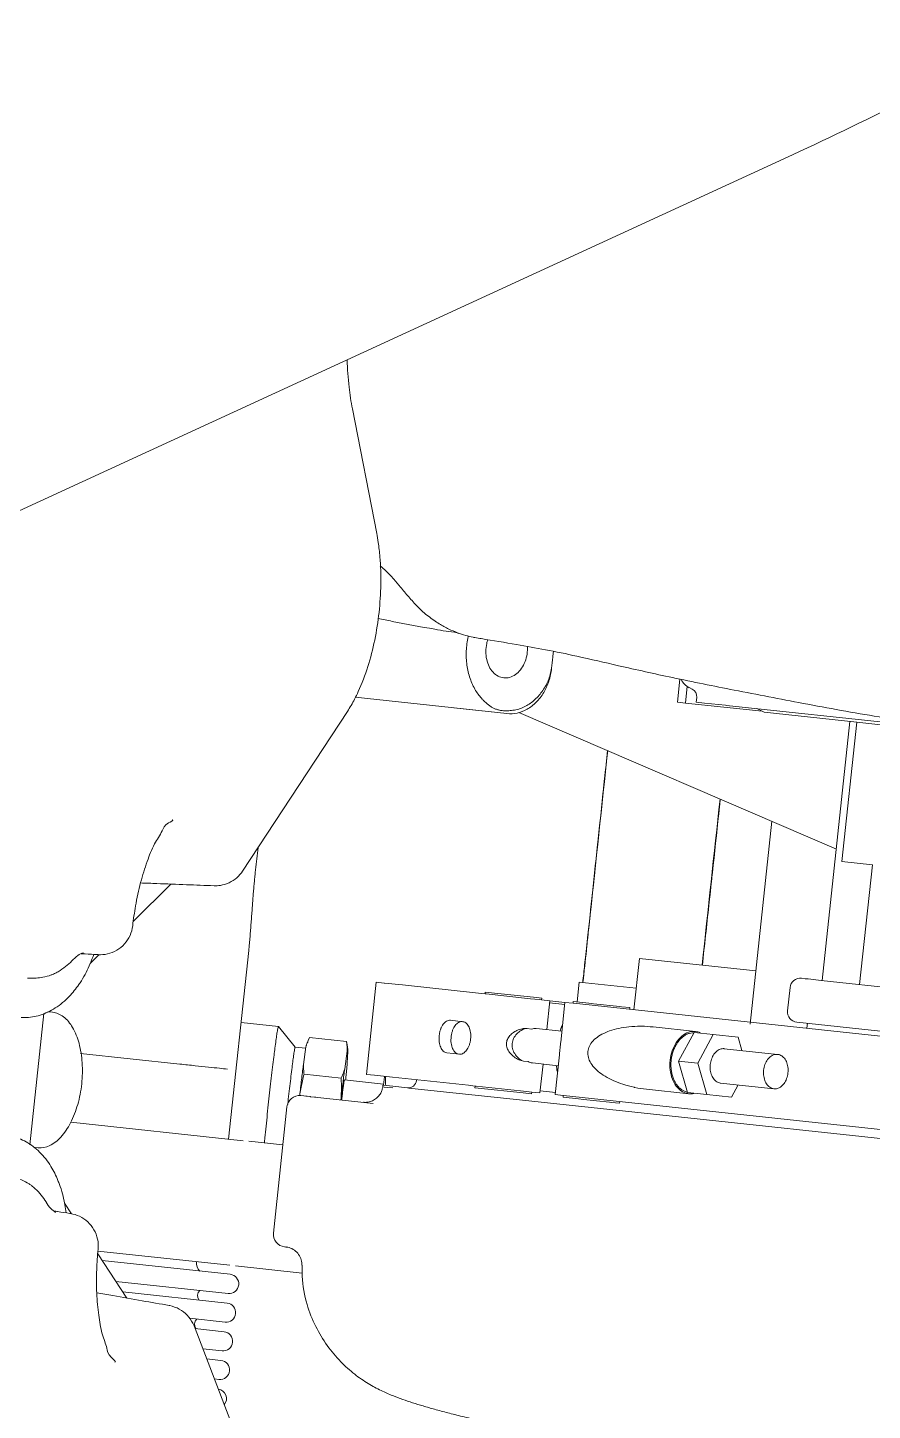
# Model space of a CAD drawing. Header units: millimetres. Extents: x 8265 to 78888, y 1905 to 34251.
# Drawn here: x 38901.5 to 38917.01, y 24266.16 to 24291.53 of the extents above; entities that cross this region are included whole.
import ezdxf

# ---------------------------------------------------------------- set-up
doc = ezdxf.new("R2010")
doc.units = ezdxf.units.MM
doc.layers.add('495_IMPIANTI_001-AM_0', color=6, linetype='Continuous', lineweight=0)

# ---------------------------------------------------------------- blocks, each defined once
blk = doc.blocks.new('gruppo elettrogeno')
at = {"layer": '495_IMPIANTI_001-AM_0'}
for p, q in [((63.473, -268.953), (65.074, -272.07)), ((64.514, -271.142), (64.598, -271.142)), ((64.514, -271.494), (64.779, -271.494)), ((64.514, -271.671), (64.87, -271.671)), ((64.514, -272.024), (65.051, -272.024)), ((64.514, -272.2), (65.174, -272.2)), ((66.357, -272.448), (66.971, -273.196)), ((64.514, -272.553), (66.443, -272.553)), ((64.514, -272.729), (66.588, -272.729)), ((64.514, -273.082), (66.878, -273.082)), ((63.202, -273.246), (64.431, -273.246)), ((64.536, -273.246), (66.973, -273.246)), ((66.282, -273.244), (66.282, -273.246)), ((63.538, -273.69), (63.539, -273.69)), ((63.574, -273.69), (63.538, -273.69)), ((63.539, -273.69), (63.566, -273.69)), ((63.804, -276.25), (63.804, -273.92)), ((67.53, -273.875), (67.678, -274.055)), ((67.822, -273.871), (67.822, -273.871)), ((68.017, -274.041), (68.017, -274.042)), ((68.311, -274.309), (68.312, -274.31)), ((68.269, -275.016), (68.322, -275.016)), ((68.425, -275.054), (68.426, -277.477)), ((63.804, -275.546), (64.431, -275.546)), ((64.536, -275.546), (67.721, -275.546)), ((64.807, -275.546), (64.807, -279.025)), ((63.32, -276.48), (62.236, -276.48)), ((62.832, -276.514), (62.832, -276.48)), ((63.294, -276.48), (63.32, -276.48)), ((63.394, -276.48), (63.32, -276.48)), ((63.402, -276.48), (63.394, -276.48)), ((63.483, -276.48), (63.402, -276.48)), ((63.402, -276.48), (63.573, -276.48)), ((63.593, -276.514), (63.593, -276.476)), ((50.216, -276.83), (56.635, -276.83)), ((58.776, -276.996), (50.367, -276.996)), ((56.635, -276.83), (59.517, -276.83)), ((57.737, -276.964), (57.89, -276.964)), ((57.737, -276.996), (57.737, -276.964)), ((57.89, -276.964), (57.925, -276.964)), ((57.925, -276.964), (58.406, -276.964)), ((58.406, -276.964), (58.497, -276.964)), ((58.497, -276.964), (58.782, -276.964)), ((58.782, -276.996), (58.776, -276.996)), ((58.782, -276.996), (58.782, -276.964)), ((58.932, -276.996), (58.782, -276.996)), ((58.932, -276.996), (58.932, -277.729)), ((59.213, -276.996), (59.363, -276.996)), ((59.213, -277.529), (59.213, -276.996)), ((59.363, -276.996), (59.363, -276.964)), ((59.363, -276.996), (59.411, -276.996)), ((59.364, -276.964), (59.517, -276.964)), ((59.411, -276.996), (59.571, -276.996)), ((59.517, -276.83), (60.975, -276.83)), ((59.517, -276.964), (60.352, -276.964)), ((59.571, -276.996), (60.388, -276.996)), ((60.352, -276.964), (60.409, -276.964)), ((60.388, -276.996), (60.409, -276.996)), ((60.409, -276.996), (60.409, -276.964)), ((60.409, -276.996), (60.532, -276.996)), ((60.532, -276.996), (61.934, -276.996)), ((60.975, -276.83), (61.617, -276.83)), ((61.49, -276.982), (61.49, -276.996)), ((61.617, -276.83), (61.642, -276.83)), ((61.642, -276.83), (61.911, -276.83)), ((62.009, -276.799), (61.911, -276.799)), ((61.911, -276.83), (62.094, -276.83)), ((61.934, -276.996), (62.268, -276.996)), ((62.07, -276.799), (62.009, -276.799)), ((62.095, -276.799), (62.07, -276.799)), ((62.806, -276.851), (62.084, -276.851)), ((62.095, -276.799), (62.094, -276.83)), ((62.096, -276.787), (62.096, -276.787)), ((62.268, -276.996), (62.269, -276.996)), ((62.269, -276.996), (62.418, -276.996)), ((62.418, -276.996), (62.418, -278.697)), ((63.556, -276.875), (62.869, -276.875)), ((65.842, -276.82), (67.676, -276.82)), ((57.272, -277.271), (56.492, -277.271)), ((58.932, -277.034), (59.213, -277.034)), ((62.788, -277.056), (62.8, -277.379)), ((62.813, -277.379), (62.825, -277.056)), ((63.575, -277.379), (63.587, -277.056)), ((55.934, -277.529), (54.948, -277.529)), ((55.607, -277.529), (55.704, -277.291)), ((55.704, -277.291), (56.163, -277.291)), ((56.163, -277.291), (56.39, -277.846)), ((56.163, -277.291), (56.517, -277.291)), ((56.517, -277.291), (56.744, -277.846)), ((59.41, -277.529), (58.932, -277.529)), ((62.827, -277.499), (62.804, -277.415)), ((62.827, -277.499), (62.844, -277.559)), ((63.531, -277.559), (63.548, -277.499)), ((63.77, -277.353), (63.576, -277.353)), ((64.116, -277.699), (63.77, -277.353)), ((68.363, -277.516), (68.269, -277.516)), ((59.49, -277.546), (59.573, -277.546)), ((60.99, -277.546), (60.758, -277.546)), ((63.531, -277.559), (62.844, -277.559)), ((64.117, -277.7), (64.116, -277.699)), ((64.117, -277.7), (64.807, -277.7)), ((56.39, -277.846), (56.163, -278.401)), ((56.39, -277.846), (56.744, -277.846)), ((56.744, -277.846), (56.517, -278.401)), ((58.932, -277.964), (58.932, -278.697)), ((55.934, -278.164), (54.948, -278.164)), ((55.704, -278.401), (55.607, -278.164)), ((59.41, -278.164), (58.932, -278.164)), ((59.213, -278.697), (59.213, -278.164)), ((59.49, -278.146), (59.573, -278.146)), ((60.758, -278.146), (60.99, -278.146)), ((68.311, -278.224), (68.312, -278.224)), ((68.634, -278.107), (68.635, -278.107)), ((56.163, -278.401), (55.704, -278.401)), ((56.163, -278.401), (56.517, -278.401)), ((57.272, -278.421), (56.492, -278.421)), ((67.53, -278.659), (67.678, -278.479)), ((68.017, -278.492), (68.017, -278.492)), ((45.896, -278.789), (54.662, -278.789)), ((58.776, -278.697), (50.367, -278.697)), ((54.463, -278.697), (54.463, -278.789)), ((55.51, -278.659), (55.51, -282.406)), ((57.66, -278.697), (57.66, -279.645)), ((57.737, -278.729), (57.737, -278.697)), ((57.737, -278.729), (57.89, -278.729)), ((57.89, -278.729), (57.925, -278.729)), ((57.925, -278.729), (58.406, -278.729)), ((58.406, -278.729), (58.497, -278.729)), ((58.497, -278.729), (58.782, -278.729)), ((58.71, -279.095), (58.71, -278.729)), ((58.782, -278.697), (58.776, -278.697)), ((58.932, -278.697), (58.782, -278.697)), ((58.782, -278.729), (58.782, -278.697)), ((58.932, -278.659), (59.213, -278.659)), ((58.932, -278.697), (59.213, -278.697)), ((59.213, -278.697), (59.363, -278.697)), ((59.363, -278.697), (59.411, -278.697)), ((59.363, -278.729), (59.363, -278.697)), ((59.363, -278.729), (59.517, -278.729)), ((59.411, -278.697), (59.571, -278.697)), ((59.517, -278.729), (60.352, -278.729)), ((59.571, -278.697), (60.388, -278.697)), ((60.352, -278.729), (60.409, -278.729)), ((60.388, -278.697), (60.409, -278.697)), ((60.409, -278.697), (60.532, -278.697)), ((60.409, -278.729), (60.409, -278.697)), ((60.532, -278.697), (61.934, -278.697)), ((61.934, -278.697), (62.268, -278.697)), ((62.268, -278.697), (62.269, -278.697)), ((62.269, -278.697), (62.418, -278.697)), ((67.822, -278.662), (67.822, -278.662)), ((54.852, -278.979), (54.852, -279.409)), ((57.66, -279.095), (58.71, -279.095)), ((66.357, -280.086), (66.971, -279.338)), ((54.296, -279.599), (52.406, -279.599)), ((53.588, -279.599), (53.588, -281.809)), ((54.277, -284.379), (54.277, -279.599)), ((54.396, -279.599), (54.296, -279.599)), ((54.539, -279.599), (54.396, -279.599)), ((54.593, -279.599), (54.539, -279.599)), ((54.662, -279.599), (54.593, -279.599)), ((55.51, -279.645), (57.66, -279.645)), ((65.567, -280.14), (65.568, -280.139)), ((65.074, -280.464), (63.473, -283.581)), ((53.588, -281.809), (54.152, -281.809)), ((54.152, -281.809), (54.152, -284.379)), ((54.277, -282.025), (60.343, -283.897)), ((60.556, -283.853), (63.359, -283.853)), ((61.535, -283.853), (60.556, -283.853)), ((54.152, -284.379), (46.282, -284.379)), ((55.86, -284.379), (54.152, -284.379)), ((55.86, -284.379), (56.003, -284.431)), ((56.43, -294.606), (73.826, -284.231)), ((56.562, -284.431), (47.464, -284.431)), ((57.318, -284.393), (55.898, -284.393)), ((56.579, -284.431), (56.562, -284.431)), ((56.969, -284.431), (56.579, -284.431)), ((57.121, -284.431), (56.969, -284.431)), ((57.121, -284.431), (57.121, -284.518)), ((57.318, -284.393), (57.465, -284.393)), ((57.318, -284.703), (57.318, -284.393)), ((57.465, -284.393), (57.465, -284.82)), ((57.221, -284.661), (57.279, -284.682)), ((59.828, -284.864), (59.828, -284.768)), ((59.829, -284.864), (59.83, -284.768)), ((61.289, -285.178), (61.289, -285.178)), ((62.039, -285.251), (62.039, -285.251)), ((62.964, -286.155), (62.964, -286.155)), ((63.286, -286.886), (63.972, -289.11))]:
    blk.add_line(p, q, dxfattribs=at)
for centre, radius, start, end in [((64.514, -270.789), 0.176, 146.5845, 267.8026), ((64.514, -271.318), 0.176, 90, 270), ((64.514, -271.847), 0.176, 90, 270), ((64.514, -272.376), 0.176, 90, 270), ((64.933, -272.112), 0.136, 319.6052, 40.3948), ((64.933, -272.641), 0.136, 319.6052, 40.3948), ((64.514, -272.906), 0.176, 90, 270), ((64.941, -273.244), 0.211, 0, 50.3202), ((63.574, -273.92), 0.23, 359.9986, 89.9983), ((63.574, -276.25), 0.23, 270.0004, 0.0001), ((61.642, -276.982), 0.152, 89.9999, 179.9994), ((54.662, -278.979), 0.19, 359.9993, 89.9993), ((54.662, -279.409), 0.19, 269.9993, 359.9993), ((57.273, -284.518), 0.152, 179.9994, 249.9993), ((57.175, -284.967), 0.304, 29.8795, 69.9993)]:
    blk.add_arc(centre, radius, start, end, dxfattribs=at)
for points, start_tangent, end_tangent in [([(62.849, -272.297), (62.604, -271.973), (62.321, -271.701), (62.046, -271.503), (61.78, -271.359), (61.53, -271.256), (61.312, -271.187), (61.12, -271.137), (60.932, -271.095), (60.736, -271.057), (60.518, -271.02), (60.273, -270.981), (59.999, -270.942), (59.694, -270.902), (59.357, -270.863), (58.988, -270.824), (58.587, -270.788), (58.155, -270.754), (57.691, -270.722), (57.192, -270.693), (56.658, -270.666), (56.09, -270.641), (55.485, -270.615), (54.845, -270.587), (54.17, -270.557), (53.464, -270.521), (52.728, -270.48), (51.967, -270.432), (51.792, -270.42)], (-0.53757, 0.843219), (-0.997716, 0.067556)), ([(66.451, -271.255), (66.447, -271.255), (66.524, -271.336), (66.623, -271.494), (66.733, -271.744), (66.834, -272.078), (66.913, -272.475), (66.961, -272.91), (66.975, -273.282)], (-0.999684, 0.025142), (0.00599, -0.999982)), ([(65.074, -272.069), (65.102, -272.117), (65.22, -272.253), (65.376, -272.349), (65.556, -272.393), (65.567, -272.394)], (0.455499, -0.890236), (0.997681, -0.068067)), ([(63.22, -273.389), (63.195, -273.189), (63.051, -272.682), (62.849, -272.297)], (-0.085594, 0.99633), (-0.537484, 0.843274)), ([(65.567, -272.394), (66.071, -272.428), (66.618, -272.466), (66.914, -272.486)], (0.997689, -0.067942), (0.997635, -0.068731)), ([(63.539, -273.69), (63.44, -273.671), (63.343, -273.617), (63.27, -273.534), (63.228, -273.433), (63.221, -273.389)], (-0.999374, 0.035369), (-0.085709, 0.99632)), ([(66.975, -273.282), (67.004, -273.465), (67.088, -273.629), (67.217, -273.76), (67.38, -273.846), (67.545, -273.878)], (0.005833, -0.999983), (0.998797, -0.049043)), ([(63.55, -273.69), (63.539, -273.69)], (-1, 0.000014), (-0.999374, 0.035369)), ([(67.545, -273.878), (67.559, -273.879)], (0.998806, -0.048849), (0.998806, -0.048849)), ([(67.559, -273.879), (67.788, -273.89)], (0.998806, -0.048849), (0.998806, -0.048856)), ([(67.676, -274.055), (67.668, -274.029), (67.631, -273.884)], (-0.287968, 0.95764), (-0.21724, 0.976118)), ([(67.788, -273.89), (67.821, -273.891)], (0.998806, -0.048856), (0.998806, -0.048857)), ([(67.821, -273.891), (67.862, -273.893)], (0.998806, -0.048857), (0.998806, -0.048858)), ([(67.822, -273.871), (67.917, -273.932), (68.017, -274.041)], (0.913953, -0.40582), (0.60938, -0.792878)), ([(67.806, -274.39), (67.676, -274.055)], (-0.441815, 0.897106), (-0.287968, 0.95764)), ([(68.017, -274.042), (68.118, -274.157), (68.242, -274.263), (68.311, -274.309)], (0.614315, -0.789061), (0.852837, -0.522176)), ([(67.843, -274.46), (67.806, -274.39)], (-0.477353, 0.878712), (-0.441815, 0.897106)), ([(68.831, -275.175), (68.779, -275.172), (68.499, -275.099), (68.233, -274.939), (67.998, -274.699), (67.843, -274.46)], (-0.99894, 0.046036), (-0.477353, 0.878712)), ([(68.312, -274.31), (68.362, -274.338), (68.508, -274.397), (68.634, -274.426)], (0.85353, -0.521043), (0.985573, -0.16925)), ([(68.269, -277.516), (68.061, -277.455), (67.874, -277.278), (67.725, -277.001), (67.63, -276.653), (67.597, -276.266), (67.63, -275.88), (67.725, -275.532), (67.874, -275.255), (68.061, -275.077), (68.269, -275.016)], (-1, 0), (1, 0)), ([(68.347, -275.014), (68.322, -275.016)], (-0.989677, -0.143313), (-1, 0)), ([(64.146, -275.546), (64.147, -275.64), (64.148, -275.855), (64.149, -276.078), (64.149, -276.304), (64.148, -276.527), (64.147, -276.742), (64.145, -276.945), (64.142, -277.132), (64.139, -277.266)], (0.010048, -0.99995), (-0.020818, -0.999783)), ([(62.112, -276.697), (62.129, -276.664), (62.173, -276.597), (62.236, -276.539), (62.274, -276.517)], (0.318229, 0.948014), (0.889159, 0.457597)), ([(62.274, -276.517), (62.315, -276.499)], (0.889159, 0.457597), (0.942844, 0.333236)), ([(62.315, -276.499), (62.359, -276.487), (62.404, -276.481), (62.417, -276.481)], (0.942844, 0.333236), (0.999737, 0.022925)), ([(62.806, -276.851), (62.809, -276.84), (62.812, -276.807), (62.814, -276.752), (62.816, -276.679), (62.818, -276.589), (62.819, -276.485), (62.819, -276.48)], (1, 0), (0.010781, 0.999942)), ([(62.825, -277.056), (62.827, -276.936), (62.829, -276.805), (62.831, -276.664), (62.832, -276.514)], (0.020989, 0.99978), (0.005781, 0.999983)), ([(62.869, -276.875), (62.854, -276.753), (62.841, -276.634), (62.832, -276.514)], (-0.132759, 0.991148), (-0.070343, 0.997523)), ([(63.556, -276.875), (63.571, -276.753), (63.584, -276.634), (63.593, -276.514)], (0.132759, 0.991148), (0.070343, 0.997523)), ([(63.593, -276.514), (63.592, -276.664), (63.591, -276.805), (63.589, -276.936), (63.587, -277.056)], (-0.005781, -0.999983), (-0.020989, -0.99978)), ([(63.795, -276.295), (63.795, -276.393), (63.793, -276.588), (63.792, -276.772), (63.789, -276.938), (63.786, -277.081), (63.783, -277.197), (63.779, -277.283), (63.775, -277.335), (63.77, -277.353)], (-0.001892, -0.999998), (-1, 0)), ([(62.096, -276.787), (62.1, -276.762)], (0.207812, 0.978169), (0.132402, 0.991196)), ([(62.1, -276.762), (62.104, -276.731)], (0.132402, 0.991196), (0.169006, 0.985615)), ([(62.104, -276.731), (62.112, -276.697)], (0.169006, 0.985615), (0.318229, 0.948014)), ([(62.071, -276.996), (62.07, -276.994), (62.059, -276.914), (62.042, -276.833)], (-0.109045, 0.994037), (-0.225252, 0.974301)), ([(62.084, -276.851), (62.082, -276.947), (62.081, -276.996)], (-0.015637, -0.999878), (-0.022233, -0.999753)), ([(62.084, -276.83), (62.084, -276.851)], (-0.014884, -0.999889), (-0.015637, -0.999878)), ([(62.785, -276.851), (62.786, -276.936), (62.788, -277.056)], (0.013506, -0.999909), (0.020989, -0.99978)), ([(62.825, -277.056), (62.837, -276.996), (62.852, -276.936), (62.869, -276.875)], (0.174987, 0.984571), (0.291369, 0.956611)), ([(63.587, -277.056), (63.579, -276.996), (63.569, -276.936), (63.556, -276.875)], (-0.103775, 0.994601), (-0.225252, 0.974301)), ([(64.962, -276.819), (65.112, -276.82), (65.312, -276.82), (65.558, -276.82), (65.842, -276.82)], (0.999976, -0.006985), (1, -0.0001)), ([(56.492, -277.271), (56.401, -277.286)], (-1, -0.000001), (-0.951712, -0.306994)), ([(56.497, -277.272), (56.492, -277.271)], (-0.999807, 0.019623), (-1, 0.000022)), ([(56.52, -277.273), (56.497, -277.272)], (-0.994856, 0.101298), (-0.999807, 0.019623)), ([(56.52, -278.42), (56.618, -278.393), (56.731, -278.312), (56.821, -278.184), (56.879, -278.024), (56.899, -277.846), (56.879, -277.669), (56.821, -277.509), (56.731, -277.381), (56.618, -277.3), (56.52, -277.273)], (0.994861, 0.101248), (-0.994856, 0.101298)), ([(57.491, -277.282), (57.272, -277.271)], (-0.995243, 0.097419), (-1, 0.000008)), ([(64.139, -277.266), (64.139, -277.297), (64.135, -277.438), (64.131, -277.55), (64.126, -277.633), (64.122, -277.683), (64.117, -277.7)], (-0.020818, -0.999783), (-0.999975, -0.007014)), ([(54.94, -277.529), (54.871, -277.548), (54.803, -277.603), (54.753, -277.688), (54.727, -277.791)], (-0.998747, -0.050044), (-0.123677, -0.992322)), ([(54.948, -277.529), (54.94, -277.529)], (-1, -0.000001), (-0.998747, -0.050044)), ([(55.024, -277.548), (54.948, -277.529)], (-0.890894, 0.454212), (-1, 0.000022)), ([(55.934, -277.529), (55.952, -277.53), (55.989, -277.539), (56.024, -277.556), (56.056, -277.581), (56.086, -277.613), (56.111, -277.651), (56.131, -277.695), (56.146, -277.743), (56.155, -277.794), (56.158, -277.846)], (1, -0.000001), (-0.000011, -1)), ([(56.52, -277.298), (56.547, -277.302), (56.602, -277.319), (56.654, -277.346), (56.702, -277.384), (56.747, -277.431), (56.786, -277.486), (56.819, -277.549), (56.846, -277.618), (56.865, -277.692), (56.877, -277.768), (56.881, -277.846), (56.877, -277.925), (56.865, -278.001), (56.846, -278.075), (56.819, -278.144), (56.786, -278.207), (56.747, -278.262), (56.702, -278.309), (56.654, -278.347), (56.602, -278.374), (56.547, -278.391), (56.52, -278.395)], (0.994774, -0.102101), (-0.994777, -0.10207)), ([(57.506, -277.284), (57.491, -277.282)], (-0.994583, 0.10395), (-0.995243, 0.097419)), ([(57.507, -278.409), (57.716, -278.377), (57.901, -278.327), (58.061, -278.264), (58.195, -278.187), (58.303, -278.098), (58.378, -277.998), (58.414, -277.894), (58.413, -277.792), (58.375, -277.689), (58.299, -277.591), (58.191, -277.503), (58.057, -277.428), (57.898, -277.365), (57.714, -277.316), (57.506, -277.284)], (0.99453, 0.10445), (-0.994583, 0.10395)), ([(58.934, -277.413), (58.955, -277.479), (58.963, -277.529)], (0.394205, -0.919023), (0.097424, -0.995243)), ([(59.49, -277.546), (59.448, -277.533), (59.41, -277.529)], (-0.920746, 0.390164), (-1, 0.000022)), ([(62.8, -277.379), (62.803, -277.409), (62.805, -277.415)], (0.08028, -0.996772), (0.264179, -0.964474)), ([(62.805, -277.415), (62.806, -277.419), (62.81, -277.409), (62.813, -277.379)], (0.264179, -0.964474), (0.080279, 0.996772)), ([(62.844, -277.559), (62.831, -277.498), (62.821, -277.439), (62.813, -277.379)], (-0.225252, 0.974301), (-0.103775, 0.994601)), ([(63.548, -277.499), (63.548, -277.498), (63.563, -277.439), (63.575, -277.379)], (0.258025, 0.966138), (0.174987, 0.984571)), ([(63.57, -277.415), (63.572, -277.409), (63.575, -277.379)], (0.263343, 0.964702), (0.080279, 0.996772)), ([(67.843, -278.073), (67.995, -277.838), (68.228, -277.599), (68.491, -277.438), (68.77, -277.363), (68.831, -277.358)], (0.47775, 0.878496), (0.99894, 0.046029)), ([(68.322, -277.516), (68.349, -277.518)], (1, 0), (0.988817, -0.149134)), ([(55.169, -277.791), (55.142, -277.688), (55.092, -277.603), (55.024, -277.548)], (-0.123655, 0.992325), (-0.890894, 0.454212)), ([(58.932, -277.964), (58.932, -277.89), (58.932, -277.81), (58.932, -277.731), (58.932, -277.729)], (-0.000051, 1), (0.000203, 1)), ([(59.573, -277.546), (59.664, -277.561), (59.755, -277.602), (59.832, -277.661), (59.888, -277.731), (59.918, -277.81), (59.917, -277.89), (59.885, -277.966), (59.829, -278.034), (59.754, -278.092), (59.664, -278.132)], (1, -0.000017), (-0.956005, -0.293352)), ([(59.665, -277.584), (59.607, -277.551)], (-0.817656, 0.575707), (-0.91285, 0.408295)), ([(59.665, -278.109), (59.679, -278.099), (59.75, -278.027), (59.799, -277.941), (59.817, -277.846), (59.8, -277.753), (59.751, -277.666), (59.68, -277.595), (59.665, -277.584)], (0.817616, 0.575765), (-0.817656, 0.575707)), ([(60.758, -277.546), (60.69, -277.57), (60.662, -277.597), (60.637, -277.632), (60.616, -277.674), (60.599, -277.724), (60.588, -277.781), (60.584, -277.841), (60.587, -277.902), (60.598, -277.962), (60.614, -278.014), (60.635, -278.058), (60.66, -278.094), (60.689, -278.122), (60.722, -278.14), (60.758, -278.146)], (-1, -0.000024), (1, -0.000003)), ([(60.839, -277.571), (60.806, -277.553), (60.77, -277.546)], (-0.801449, 0.598063), (-1, 0.000003)), ([(60.838, -278.123), (60.866, -278.096), (60.891, -278.061), (60.912, -278.019), (60.929, -277.969), (60.94, -277.911), (60.944, -277.852), (60.941, -277.791), (60.931, -277.731), (60.914, -277.679), (60.893, -277.635), (60.868, -277.599), (60.839, -277.571)], (0.811588, 0.58423), (-0.801449, 0.598063)), ([(60.99, -278.146), (61.058, -278.123), (61.087, -278.096), (61.112, -278.061), (61.133, -278.019), (61.149, -277.969), (61.16, -277.911), (61.164, -277.852), (61.161, -277.791), (61.151, -277.731), (61.135, -277.679), (61.113, -277.635), (61.088, -277.599), (61.059, -277.571), (61.027, -277.553), (60.99, -277.546)], (1, 0.000024), (-1, 0.000003)), ([(54.727, -277.791), (54.727, -277.902)], (-0.123677, -0.992322), (0.123655, -0.992325)), ([(54.727, -277.902), (54.753, -278.005), (54.803, -278.09), (54.871, -278.145), (54.94, -278.164)], (0.123655, -0.992325), (0.998747, -0.050051)), ([(55.024, -278.145), (55.092, -278.09), (55.142, -278.005), (55.169, -277.902)], (0.890912, 0.454177), (0.123677, 0.992322)), ([(55.169, -277.902), (55.169, -277.791)], (0.123677, 0.992322), (-0.123655, 0.992325)), ([(56.158, -277.846), (56.155, -277.899), (56.146, -277.95), (56.131, -277.998), (56.111, -278.041), (56.086, -278.08), (56.056, -278.112), (56.024, -278.137), (55.989, -278.154), (55.952, -278.163), (55.934, -278.164)], (-0.000011, -1), (-1, 0.000001)), ([(54.94, -278.164), (54.948, -278.164)], (0.998747, -0.050051), (1, -0.000022)), ([(54.948, -278.164), (55.024, -278.145)], (1, 0.000001), (0.890912, 0.454177)), ([(58.963, -278.164), (58.955, -278.214), (58.934, -278.28)], (-0.097492, -0.995236), (-0.394241, -0.919007)), ([(59.41, -278.164), (59.448, -278.16), (59.49, -278.146)], (1, -0.000002), (0.920759, 0.390131)), ([(59.664, -278.132), (59.573, -278.146)], (-0.956005, -0.293352), (-1, 0)), ([(59.607, -278.142), (59.665, -278.109)], (0.912756, 0.408506), (0.817616, 0.575765)), ([(60.77, -278.146), (60.838, -278.123)], (1, 0.000024), (0.811588, 0.58423)), ([(67.676, -278.478), (67.805, -278.146)], (0.288029, 0.957622), (0.440673, 0.897668)), ([(67.805, -278.146), (67.843, -278.073)], (0.440673, 0.897668), (0.47775, 0.878496)), ([(68.311, -278.224), (68.246, -278.267), (68.121, -278.374), (68.017, -278.492)], (-0.852846, -0.522162), (-0.614309, -0.789065)), ([(68.634, -278.107), (68.514, -278.135), (68.368, -278.193), (68.312, -278.224)], (-0.985577, -0.169226), (-0.85357, -0.520978)), ([(68.739, -278.094), (68.687, -278.099), (68.635, -278.107)], (-0.996114, -0.088078), (-0.985627, -0.168939)), ([(68.791, -278.09), (68.739, -278.094)], (-0.998879, -0.047336), (-0.996114, -0.088078)), ([(56.401, -278.407), (56.492, -278.421)], (0.95176, -0.306844), (1, -0.000022)), ([(56.492, -278.421), (56.497, -278.421)], (1, 0.000001), (0.999808, 0.0196)), ([(56.497, -278.421), (56.52, -278.42)], (0.999808, 0.0196), (0.994861, 0.101248)), ([(57.272, -278.421), (57.491, -278.411)], (1, -0.000001), (0.995243, 0.097421)), ([(57.491, -278.411), (57.507, -278.409)], (0.995243, 0.097421), (0.99453, 0.10445)), ([(67.631, -278.649), (67.668, -278.505), (67.676, -278.478)], (0.217236, 0.976119), (0.288029, 0.957622)), ([(68.017, -278.492), (67.917, -278.601), (67.822, -278.663)], (-0.609135, -0.793066), (-0.913453, -0.406945)), ([(66.975, -279.251), (67.004, -279.069), (67.088, -278.904), (67.217, -278.773), (67.38, -278.687), (67.545, -278.656)], (0.005833, 0.999983), (0.998797, 0.049043)), ([(67.559, -278.655), (67.545, -278.656)], (-0.998806, -0.048849), (-0.998806, -0.048849)), ([(67.788, -278.644), (67.559, -278.655)], (-0.998806, -0.048856), (-0.998806, -0.048849)), ([(67.821, -278.642), (67.788, -278.644)], (-0.998806, -0.048857), (-0.998806, -0.048856)), ([(67.862, -278.64), (67.821, -278.642)], (-0.998806, -0.048858), (-0.998806, -0.048857)), ([(64.807, -279.025), (64.807, -279.026)], (0.000012, -1), (0.000062, -1)), ([(64.807, -279.026), (64.807, -279.034)], (0.000062, -1), (0.000908, -1)), ([(64.807, -279.034), (64.807, -279.036)], (0.000908, -1), (0.001123, -0.999999)), ([(64.807, -279.036), (64.808, -279.124), (64.81, -279.247), (64.813, -279.375), (64.817, -279.504), (64.821, -279.631), (64.825, -279.755), (64.829, -279.875), (64.833, -279.992), (64.836, -280.105), (64.838, -280.214), (64.84, -280.319), (64.841, -280.423), (64.841, -280.524), (64.841, -280.626), (64.84, -280.729), (64.838, -280.834), (64.836, -280.927)], (0.001123, -0.999999), (-0.023068, -0.999734)), ([(58.646, -283.373), (58.645, -282.36), (58.646, -279.42), (58.648, -279.095)], (-0.000262, 1), (0.006903, 0.999976)), ([(58.643, -283.373), (58.643, -280.297), (58.642, -279.095)], (0.000111, 1), (-0.00056, 1)), ([(58.645, -283.373), (58.645, -281.245), (58.645, -280.745), (58.645, -279.095)], (-0.000025, 1), (-0.000525, 1)), ([(66.975, -279.251), (66.961, -279.617), (66.914, -280.053), (66.835, -280.452), (66.734, -280.786), (66.624, -281.037), (66.524, -281.196), (66.454, -281.27)], (-0.00601, -0.999982), (0.761499, -0.648166)), ([(56.499, -279.645), (56.495, -280.541), (56.494, -282.71)], (-0.003865, -0.999993), (0.000979, -1)), ([(56.496, -279.645), (56.495, -280.745), (56.495, -281.245), (56.495, -282.71)], (0.000026, -1), (0.00003, -1)), ([(56.499, -279.645), (56.498, -282.71)], (0.001013, -0.999999), (-0.000821, -1)), ([(66.914, -280.047), (66.618, -280.068), (66.071, -280.105), (65.567, -280.14)], (-0.997635, -0.068731), (-0.997689, -0.067942)), ([(65.074, -280.464), (65.168, -280.33), (65.298, -280.225), (65.453, -280.158), (65.568, -280.139)], (0.457043, 0.889444), (0.997762, 0.06687)), ([(63.473, -283.58), (63.366, -283.819)], (-0.457498, -0.889211), (-0.365601, -0.930772)), ([(60.556, -283.853), (60.372, -283.882)], (-1, 0), (-0.951766, -0.306826)), ([(63.366, -283.819), (63.313, -283.964), (63.188, -284.437), (63.114, -284.936), (63.089, -285.449), (63.111, -285.962), (63.181, -286.464), (63.24, -286.725)], (-0.365601, -0.930772), (0.251911, -0.96775)), ([(60.372, -283.882), (60.197, -283.97), (60.044, -284.115), (59.926, -284.307), (59.853, -284.53), (59.828, -284.768)], (-0.951766, -0.306826), (-0.000011, -1)), ([(59.83, -284.768), (59.842, -284.649), (59.869, -284.532), (59.961, -284.319), (60.091, -284.142), (60.254, -284.008), (60.35, -283.959), (60.452, -283.924)], (0.03105, 0.999518), (0.968579, 0.248705)), ([(60.452, -283.924), (60.553, -283.905), (60.649, -283.898)], (0.968582, 0.248694), (1, -0.000018)), ([(60.649, -283.898), (60.714, -283.902), (60.772, -283.913), (60.825, -283.93), (60.876, -283.955), (60.89, -283.963)], (1, -0.00003), (0.86539, -0.501099)), ([(60.89, -283.963), (60.945, -283.998), (61.018, -284.053)], (0.86539, -0.501099), (0.78022, -0.625505)), ([(61.018, -284.053), (61.034, -284.066)], (0.780231, -0.625491), (0.764267, -0.6449)), ([(61.034, -284.066), (61.103, -284.131)], (0.764267, -0.6449), (0.690504, -0.723329)), ([(61.103, -284.131), (61.173, -284.214), (61.296, -284.419), (61.38, -284.658), (61.42, -284.916), (61.414, -285.181), (61.413, -285.192)], (0.690504, -0.723329), (-0.116988, -0.993133)), ([(61.289, -285.177), (61.17, -285.17), (60.514, -285.13), (59.977, -285.093), (59.392, -285.036), (58.612, -284.944), (57.605, -284.833), (56.452, -284.725), (55.166, -284.618), (53.756, -284.521), (52.19, -284.498)], (-0.997847, 0.065587), (-0.999704, -0.02434)), ([(60.684, -284.498), (60.577, -284.519), (60.478, -284.58), (60.396, -284.677), (60.337, -284.801), (60.307, -284.942), (60.307, -285.089), (60.31, -285.116)], (-1, -0.000001), (0.145212, -0.989401)), ([(61.049, -285.163), (61.061, -285.089), (61.061, -284.942), (61.031, -284.801), (60.972, -284.677), (60.89, -284.58), (60.792, -284.519), (60.684, -284.498)], (0.214573, 0.976708), (-1, 0.000021)), ([(59.829, -285.078), (59.829, -285.069), (59.829, -285.003), (59.829, -284.938), (59.829, -284.864)], (0.00806, 0.999968), (-0.004031, 0.999992)), ([(62.964, -286.155), (62.884, -286.084), (62.744, -285.952), (62.578, -285.792), (62.391, -285.625), (62.18, -285.474), (61.968, -285.358), (61.782, -285.282), (61.615, -285.231), (61.461, -285.198), (61.323, -285.18), (61.289, -285.178)], (-0.760841, 0.648938), (-0.997809, 0.066162)), ([(62.039, -285.25), (61.828, -285.239), (61.623, -285.228), (61.59, -285.222)], (-0.997894, 0.064866), (-0.987788, 0.155805)), ([(63.095, -285.337), (62.83, -285.311), (62.039, -285.251)], (-0.995182, 0.098047), (-0.998286, 0.058525)), ([(63.157, -286.301), (63.104, -286.265), (62.964, -286.155)], (-0.83812, 0.545486), (-0.761557, 0.648098)), ([(63.24, -286.725), (63.286, -286.886)], (0.251911, -0.96775), (0.295175, -0.955443)), ([(63.972, -289.11), (64.076, -289.5), (64.165, -289.993)], (0.295111, -0.955463), (0.140781, -0.990041)), ([(43.866, -308.72), (43.994, -307.348), (44.393, -305.92), (45.027, -304.564), (45.928, -303.19), (47.145, -301.74), (48.764, -300.15), (50.558, -298.632), (52.435, -297.217), (54.397, -295.875), (56.43, -294.606)], (0.002048, 0.999998), (0.858851, 0.512226))]:
    blk.add_spline(points, degree=3, dxfattribs=dict(at, start_tangent=start_tangent, end_tangent=end_tangent))

msp = doc.modelspace()

# ---------------------------------------------------------------- block references
at = {"layer": '495_IMPIANTI_001-AM_0', "linetype": 'Continuous', "rotation": 173.8923967405046}
msp.add_blockref('gruppo elettrogeno', (38940.311, 23990.259), dxfattribs=at)

doc.saveas('drawing.dxf')
